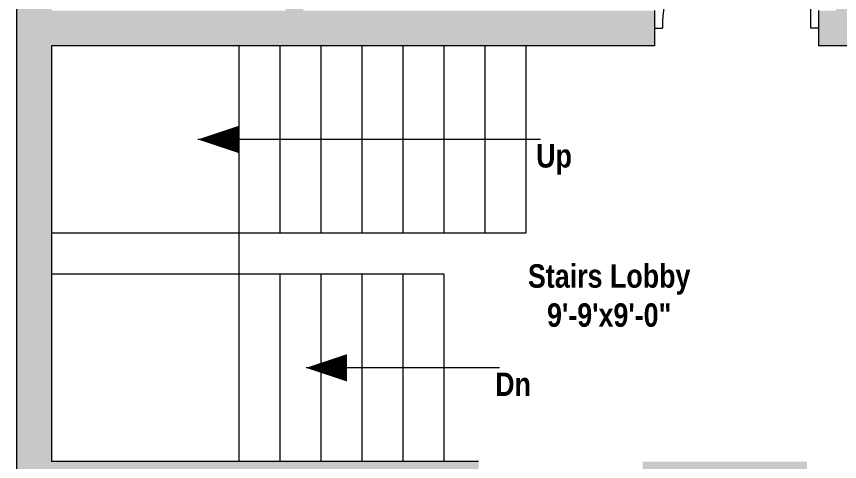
# Model space of a CAD drawing. Header units: inches. Extents: x 22513 to 23848, y -2930 to -2337.
# Drawn here: x 22981.9 to 23192.8, y -2674.1 to -2560.1 of the extents above; entities that cross this region are included whole.
import ezdxf

# ---------------------------------------------------------------- set-up
doc = ezdxf.new("R2010")
doc.units = ezdxf.units.IN
doc.header["$LTSCALE"] = 10
doc.header["$MEASUREMENT"] = 0
doc.layers.add('line', color=7, linetype='Continuous', lineweight=13)
doc.styles.add('TECH', font='techb___.ttf', dxfattribs={"height": 2.5})

msp = doc.modelspace()

# ---------------------------------------------------------------- hatches: boundary and pattern name
at = {"layer": 'line'}
h = msp.add_hatch(color=38, dxfattribs=at)
h.paths.add_polyline_path([(22990.886, -2567.579), (23145.386, -2567.579), (23145.386, -2558.579), (23055.386, -2558.579), (23055.386, -2554.079), (23050.886, -2554.079), (23050.886, -2558.579), (22990.886, -2558.579), (22990.886, -2474.579), (23016.386, -2474.579), (23016.386, -2470.079), (22990.886, -2470.079), (22990.886, -2345.579), (23050.886, -2345.579), (23055.386, -2345.579), (23055.386, -2336.579), (22981.886, -2336.579), (22981.886, -2819.517), (23052.386, -2819.517), (23052.386, -2815.017), (22990.886, -2815.017), (22990.886, -2683.079), (23100.286, -2683.079), (23100.286, -2674.079), (22990.886, -2674.079)])
h.paths.add_polyline_path([(23155.886, -2678.579), (23184.386, -2678.579), (23184.386, -2674.079), (23155.886, -2674.079), (23142.286, -2674.079), (23142.286, -2683.079), (23146.886, -2683.079), (23146.886, -2755.017), (23146.886, -2774.517), (23155.886, -2774.517), (23155.886, -2750.517), (23215.886, -2750.517), (23215.886, -2774.517), (23220.386, -2774.517), (23220.386, -2750.517), (23337.386, -2750.517), (23337.386, -2810.517), (23305.886, -2810.517), (23305.886, -2819.517), (23326.886, -2819.517), (23326.886, -2824.017), (23350.886, -2824.017), (23350.886, -2800.017), (23346.386, -2800.017), (23346.386, -2746.017), (23337.386, -2746.017), (23155.886, -2746.017)])
h.paths.add_polyline_path([(23191.886, -2810.517), (23155.886, -2810.517), (23155.886, -2804.517), (23146.886, -2804.517), (23146.886, -2815.017), (23131.886, -2815.017), (23131.886, -2819.517), (23146.886, -2819.517), (23146.886, -2824.017), (23170.886, -2824.017), (23170.886, -2819.517), (23191.886, -2819.517)])
h.paths.add_polyline_path([(23281.886, -2810.517), (23215.886, -2810.517), (23215.886, -2815.017), (23215.886, -2819.517), (23281.886, -2819.517)], flags=16)
h.paths.add_polyline_path([(23350.886, -2674.079), (23337.386, -2674.079), (23308.886, -2674.079), (23308.886, -2678.579), (23337.386, -2678.579), (23337.386, -2698.017), (23346.386, -2698.017), (23346.386, -2698.079), (23350.886, -2698.079)], flags=17)
h.paths.add_polyline_path([(23346.386, -2657.579), (23337.386, -2657.579), (23337.386, -2674.079), (23346.386, -2674.079)])
h.paths.add_polyline_path([(23346.386, -2554.079), (23337.386, -2554.079), (23337.386, -2558.579), (23242.886, -2558.579), (23242.886, -2567.579), (23337.386, -2567.579), (23337.386, -2572.829), (23346.386, -2572.829)])
h.paths.add_polyline_path([(23200.886, -2558.579), (23196.386, -2558.579), (23196.386, -2410.079), (23302.886, -2410.079), (23302.886, -2405.579), (23196.386, -2405.579), (23196.386, -2381.579), (23187.386, -2381.579), (23187.386, -2390.579), (23191.886, -2390.579), (23191.886, -2558.579), (23187.386, -2558.579), (23187.386, -2567.579), (23200.886, -2567.579)])
h.paths.add_polyline_path([(23095.886, -2381.579), (23055.386, -2381.579), (23050.886, -2381.579), (23050.886, -2386.079), (23050.886, -2470.079), (23046.386, -2470.079), (23046.386, -2474.579), (23050.886, -2474.579), (23050.886, -2518.079), (23055.386, -2518.079), (23055.386, -2390.579), (23095.886, -2390.579)], flags=17)
h.paths.add_polyline_path([(23376.386, -2341.079), (23346.386, -2341.079), (23346.386, -2336.579), (23191.886, -2336.579), (23191.886, -2345.579), (23196.386, -2345.579), (23371.886, -2345.579), (23371.886, -2405.579), (23367.386, -2405.579), (23332.886, -2405.579), (23332.886, -2410.079), (23337.386, -2410.079), (23337.386, -2494.079), (23346.386, -2494.079), (23346.386, -2410.079), (23376.386, -2410.079), (23376.386, -2390.579)])
h.paths.add_polyline_path([(23009.605, -2415.206), (23059.906, -2415.206), (23059.906, -2438.153), (23009.605, -2438.153)], flags=25)

# ---------------------------------------------------------------- linework, layer by layer
for p, q in [((22981.886, -2336.579), (22981.886, -2819.517)), ((23185.386, -2563.079), (23185.386, -2525.079)), ((23145.386, -2558.579), (23145.386, -2567.579)), ((23187.386, -2558.579), (23187.386, -2567.579)), ((23145.386, -2563.079), (23147.386, -2563.079)), ((23187.386, -2563.079), (23185.386, -2563.079)), ((22990.886, -2567.579), (22990.886, -2674.079)), ((23145.386, -2567.579), (22990.886, -2567.579)), ((23200.886, -2567.579), (23187.386, -2567.579)), ((23116.122, -2591.579), (23028.386, -2591.579)), ((23105.622, -2650.079), (23056.098, -2650.079)), ((23100.286, -2674.079), (22990.886, -2674.079))]:
    msp.add_line(p, q, dxfattribs=at)
at = {"layer": 'line', "color": 8}
for p, q in [((23038.886, -2567.579), (23038.886, -2674.079)), ((23049.386, -2567.579), (23049.386, -2615.579)), ((23059.886, -2567.579), (23059.886, -2615.579)), ((23070.386, -2567.579), (23070.386, -2615.579)), ((23080.886, -2567.579), (23080.886, -2615.579)), ((23091.386, -2567.579), (23091.386, -2615.579)), ((23101.886, -2567.579), (23101.886, -2615.579)), ((23101.886, -2567.579), (23101.886, -2615.579)), ((23112.386, -2567.579), (23112.386, -2615.579)), ((23112.386, -2615.579), (22990.886, -2615.579)), ((23091.386, -2626.079), (22990.886, -2626.079)), ((23049.386, -2626.079), (23049.386, -2674.079)), ((23059.886, -2626.079), (23059.886, -2674.079)), ((23070.386, -2626.079), (23070.386, -2674.079)), ((23080.886, -2626.079), (23080.886, -2674.079)), ((23091.386, -2626.079), (23091.386, -2674.079))]:
    msp.add_line(p, q, dxfattribs=at)
at = {"layer": 'line'}
for points in [[(23028.386, -2591.579, 0, 7, 0), (23038.886, -2591.579, 7, 7, 0)], [(23056.098, -2650.079, 0, 7, 0), (23066.598, -2650.079, 7, 7, 0)]]:
    msp.add_lwpolyline(points, format="xyseb", dxfattribs=at)
msp.add_arc((23185.386, -2563.079), 38, 90, 180, dxfattribs=at)

# ---------------------------------------------------------------- texts
at = {"layer": 'line', "char_height": 6, "attachment_point": 2, "style": 'TECH'}
for s, insert in [('Up', (23119.62, -2592.776)), ('Stairs Lobby\\P9\'-9\'x9\'-0"', (23133.743, -2623.553)), ('Dn', (23109.12, -2651.276))]:
    msp.add_mtext(s, dxfattribs=dict(at, insert=insert))

doc.saveas('drawing.dxf')
